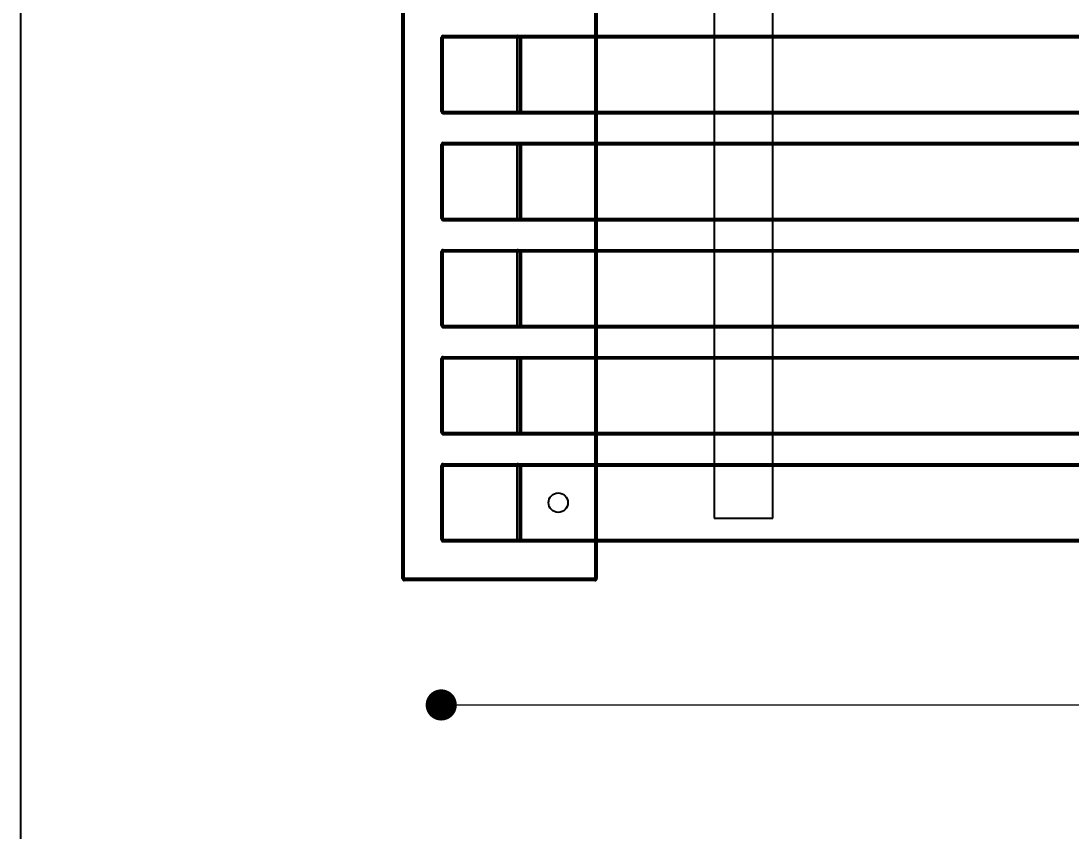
# Model space of a CAD drawing. Header units: millimetres. Extents: x 10366 to 13995, y 24552 to 29685.
# Drawn here: x 10366 to 10906, y 27147 to 27563 of the extents above; entities that cross this region are included whole.
import ezdxf

# ---------------------------------------------------------------- set-up
doc = ezdxf.new("R2010")
doc.units = ezdxf.units.MM
doc.header["$LTSCALE"] = 3
doc.layers.add('DomyÅ›lna', color=7, linetype='Continuous')
doc.layers.add('Hidden_lines', color=7, linetype='Continuous')
doc.styles.get("Standard").update_dxf_attribs({"font": 'arial.ttf'})
doc.dimstyles.new('MATEUSZ', dxfattribs={"dimtxt": 35, "dimasz": 16, "dimexe": 0.18, "dimexo": 0.0625, "dimgap": 0.09, "dimtad": 0, "dimdec": 0, "dimdsep": 46, "dimtxsty": 'Standard', "dimblk": 'DOT', "dimcen": 0.09, "dimse1": 1, "dimse2": 1, "dimadec": 0, "dimazin": 0, "dimtfac": 1, "dimtdec": 0, "dimtofl": 0, "dimtmove": 0, "dimatfit": 3, "dimfxl": 1, "dimtolj": 1, "dimtzin": 0, "dimlwd": 9, "dimlwe": 9, "dimarcsym": 0})

# ---------------------------------------------------------------- blocks, each defined once
blk = doc.blocks.new('_Dot')
at = {"color": 0, "linetype": 'ByBlock', "lineweight": -2}
blk.add_line((-0.5, 0), (-1, 0), dxfattribs=at)
at = {"color": 0, "linetype": 'ByBlock', "const_width": 0.5}
blk.add_lwpolyline([(-0.25, 0, 1), (0.25, 0, 1)], format="xyb", close=True, dxfattribs=at)
blk = doc.blocks.new('*D22')
at = {"color": 0, "lineweight": 9, "transparency": 16777216}
for p, q in [((10598.14, 27211.88), (11427.17, 27211.88)), ((12366.14, 27211.88), (11528.46, 27211.88))]:
    blk.add_line(p, q, dxfattribs=at)
at = {"layer": 'Defpoints', "color": 0, "transparency": 16777216}
for p in [(10582.14, 27296.83), (12382.14, 27296.83), (12382.14, 27211.88)]:
    blk.add_point(p, dxfattribs=at)
at = {"color": 0, "lineweight": 9, "transparency": 16777216, "xscale": 16, "yscale": 16, "zscale": 16, "rotation": 180}
blk.add_blockref('_Dot', (10582.14, 27211.88), dxfattribs=at)
at = {"color": 0, "lineweight": 9, "transparency": 16777216, "xscale": 16, "yscale": 16, "zscale": 16}
blk.add_blockref('_Dot', (12382.14, 27211.88), dxfattribs=at)
at = {"color": 0, "transparency": 16777216, "insert": (11477.81, 27211.88), "char_height": 35, "attachment_point": 5}
blk.add_mtext('\\A1;1800', dxfattribs=at)

msp = doc.modelspace()

# ---------------------------------------------------------------- linework, layer by layer
msp.add_lwpolyline([(10366.2, 24552.48), (10366.2, 29684.64), (13995, 29684.64), (13995, 24552.48)], close=True)
at = {"layer": 'DomyÅ›lna'}
for p, q in [((10562.14, 27276.83), (10562.14, 27794.83)), ((10563.14, 27276.83), (10563.14, 27794.83)), ((10661.14, 27571.83), (10661.14, 27554.83)), ((10662.14, 27571.83), (10662.14, 27554.83)), ((10722.45, 27571.83), (10722.45, 27554.83)), ((10752.45, 27554.83), (10752.45, 27571.83)), ((10582.14, 27516.83), (10582.14, 27554.83)), ((10582.14, 27516.83), (10582.14, 27554.83)), ((10582.14, 27516.83), (10582.14, 27554.83)), ((10583.14, 27555.83), (10621.14, 27555.83)), ((10583.14, 27555.83), (12381.14, 27555.83)), ((10583.14, 27555.83), (12381.14, 27555.83)), ((10583.14, 27555.83), (10621.14, 27555.83)), ((10583.14, 27555.83), (12381.14, 27555.83)), ((10583.14, 27555.83), (10621.14, 27555.83)), ((10583.14, 27516.83), (10583.14, 27554.83)), ((10583.14, 27554.83), (12381.14, 27554.83)), ((10583.14, 27554.83), (12381.14, 27554.83)), ((10583.14, 27516.83), (10583.14, 27554.83)), ((10583.14, 27516.83), (10583.14, 27554.83)), ((10583.14, 27554.83), (12381.14, 27554.83)), ((10583.14, 27516.83), (12381.14, 27516.83)), ((10583.14, 27516.83), (12381.14, 27516.83)), ((10583.14, 27516.83), (12381.14, 27516.83)), ((10661.14, 27516.83), (10661.14, 27499.83)), ((10662.14, 27516.83), (10662.14, 27499.83)), ((10722.45, 27516.83), (10722.45, 27499.83)), ((10752.45, 27499.83), (10752.45, 27516.83)), ((10583.14, 27515.83), (12381.14, 27515.83)), ((10621.14, 27515.83), (10583.14, 27515.83)), ((10583.14, 27515.83), (12381.14, 27515.83)), ((10621.14, 27515.83), (10583.14, 27515.83)), ((10621.14, 27515.83), (10583.14, 27515.83)), ((10583.14, 27515.83), (12381.14, 27515.83)), ((10583.14, 27500.83), (12381.14, 27500.83)), ((10583.14, 27500.83), (10621.14, 27500.83)), ((10583.14, 27500.83), (12381.14, 27500.83)), ((10583.14, 27500.83), (10621.14, 27500.83)), ((10583.14, 27500.83), (12381.14, 27500.83)), ((10583.14, 27500.83), (10621.14, 27500.83)), ((10582.14, 27461.83), (10582.14, 27499.83)), ((10582.14, 27461.83), (10582.14, 27499.83)), ((10582.14, 27461.83), (10582.14, 27499.83)), ((10583.14, 27461.83), (10583.14, 27499.83)), ((10583.14, 27499.83), (12381.14, 27499.83)), ((10583.14, 27461.83), (10583.14, 27499.83)), ((10583.14, 27499.83), (12381.14, 27499.83)), ((10583.14, 27499.83), (12381.14, 27499.83)), ((10583.14, 27461.83), (10583.14, 27499.83)), ((10583.14, 27461.83), (12381.14, 27461.83)), ((10583.14, 27461.83), (12381.14, 27461.83)), ((10583.14, 27461.83), (12381.14, 27461.83)), ((10583.14, 27460.83), (12381.14, 27460.83)), ((10621.14, 27460.83), (10583.14, 27460.83)), ((10583.14, 27460.83), (12381.14, 27460.83)), ((10621.14, 27460.83), (10583.14, 27460.83)), ((10583.14, 27460.83), (12381.14, 27460.83)), ((10621.14, 27460.83), (10583.14, 27460.83)), ((10661.14, 27461.83), (10661.14, 27444.83)), ((10662.14, 27461.83), (10662.14, 27444.83)), ((10722.45, 27461.83), (10722.45, 27444.83)), ((10752.45, 27444.83), (10752.45, 27461.83)), ((10582.14, 27406.83), (10582.14, 27444.83)), ((10582.14, 27406.83), (10582.14, 27444.83)), ((10582.14, 27406.83), (10582.14, 27444.83)), ((10583.14, 27445.83), (12381.14, 27445.83)), ((10583.14, 27445.83), (10621.14, 27445.83)), ((10583.14, 27445.83), (10621.14, 27445.83)), ((10583.14, 27445.83), (12381.14, 27445.83)), ((10583.14, 27445.83), (12381.14, 27445.83)), ((10583.14, 27445.83), (10621.14, 27445.83)), ((10583.14, 27406.83), (10583.14, 27444.83)), ((10583.14, 27444.83), (12381.14, 27444.83)), ((10583.14, 27406.83), (10583.14, 27444.83)), ((10583.14, 27444.83), (12381.14, 27444.83)), ((10583.14, 27406.83), (10583.14, 27444.83)), ((10583.14, 27444.83), (12381.14, 27444.83)), ((10583.14, 27406.83), (12381.14, 27406.83)), ((10583.14, 27406.83), (12381.14, 27406.83)), ((10583.14, 27406.83), (12381.14, 27406.83)), ((10583.14, 27405.83), (12381.14, 27405.83)), ((10621.14, 27405.83), (10583.14, 27405.83)), ((10621.14, 27405.83), (10583.14, 27405.83)), ((10583.14, 27405.83), (12381.14, 27405.83)), ((10621.14, 27405.83), (10583.14, 27405.83)), ((10583.14, 27405.83), (12381.14, 27405.83)), ((10661.14, 27406.83), (10661.14, 27389.83)), ((10662.14, 27406.83), (10662.14, 27389.83)), ((10722.45, 27406.83), (10722.45, 27389.83)), ((10752.45, 27389.83), (10752.45, 27406.83)), ((10582.14, 27351.83), (10582.14, 27389.83)), ((10582.14, 27351.83), (10582.14, 27389.83)), ((10582.14, 27351.83), (10582.14, 27389.83)), ((10583.14, 27390.83), (12381.14, 27390.83)), ((10583.14, 27390.83), (10621.14, 27390.83)), ((10583.14, 27390.83), (12381.14, 27390.83)), ((10583.14, 27390.83), (10621.14, 27390.83)), ((10583.14, 27390.83), (12381.14, 27390.83)), ((10583.14, 27390.83), (10621.14, 27390.83)), ((10583.14, 27389.83), (12381.14, 27389.83)), ((10583.14, 27351.83), (10583.14, 27389.83)), ((10583.14, 27351.83), (10583.14, 27389.83)), ((10583.14, 27389.83), (12381.14, 27389.83)), ((10583.14, 27389.83), (12381.14, 27389.83)), ((10583.14, 27351.83), (10583.14, 27389.83)), ((10583.14, 27351.83), (12381.14, 27351.83)), ((10583.14, 27351.83), (12381.14, 27351.83)), ((10583.14, 27351.83), (12381.14, 27351.83)), ((10583.14, 27350.83), (12381.14, 27350.83)), ((10621.14, 27350.83), (10583.14, 27350.83)), ((10583.14, 27350.83), (12381.14, 27350.83)), ((10621.14, 27350.83), (10583.14, 27350.83)), ((10621.14, 27350.83), (10583.14, 27350.83)), ((10583.14, 27350.83), (12381.14, 27350.83)), ((10661.14, 27351.83), (10661.14, 27334.83)), ((10662.14, 27351.83), (10662.14, 27334.83)), ((10722.45, 27351.83), (10722.45, 27334.83)), ((10752.45, 27334.83), (10752.45, 27351.83)), ((10582.14, 27296.83), (10582.14, 27334.83)), ((10582.14, 27296.83), (10582.14, 27334.83)), ((10582.14, 27296.83), (10582.14, 27334.83)), ((10583.14, 27335.83), (10621.14, 27335.83)), ((10583.14, 27335.83), (12381.14, 27335.83)), ((10583.14, 27335.83), (12381.14, 27335.83)), ((10583.14, 27335.83), (10621.14, 27335.83)), ((10583.14, 27335.83), (12381.14, 27335.83)), ((10583.14, 27335.83), (10621.14, 27335.83)), ((10583.14, 27334.83), (12381.14, 27334.83)), ((10583.14, 27296.83), (10583.14, 27334.83)), ((10583.14, 27334.83), (12381.14, 27334.83)), ((10583.14, 27296.83), (10583.14, 27334.83)), ((10583.14, 27334.83), (12381.14, 27334.83)), ((10583.14, 27296.83), (10583.14, 27334.83)), ((10583.14, 27296.83), (12381.14, 27296.83)), ((10583.14, 27296.83), (12381.14, 27296.83)), ((10583.14, 27296.83), (12381.14, 27296.83)), ((10583.14, 27295.83), (12381.14, 27295.83)), ((10621.14, 27295.83), (10583.14, 27295.83)), ((10583.14, 27295.83), (12381.14, 27295.83)), ((10621.14, 27295.83), (10583.14, 27295.83)), ((10583.14, 27295.83), (12381.14, 27295.83)), ((10621.14, 27295.83), (10583.14, 27295.83)), ((10661.14, 27296.83), (10661.14, 27276.83)), ((10662.14, 27296.83), (10662.14, 27276.83)), ((10661.14, 27276.83), (10563.14, 27276.83)), ((10661.14, 27275.83), (10563.14, 27275.83))]:
    msp.add_line(p, q, dxfattribs=at)
for points in [[(10582.14, 27554.83, 0), (10582.14, 27554.83, 0), (10582.14, 27554.83, 0), (10582.14, 27554.83, 0), (10582.14, 27554.83, 0), (10582.14, 27554.83, 0), (10582.14, 27554.83, 0), (10582.14, 27554.83, 0), (10582.14, 27554.83, 0), (10582.14, 27554.83, 0), (10582.14, 27554.83, 0), (10582.14, 27554.83, 0), (10582.14, 27554.83, 0), (10582.14, 27554.83, 0), (10582.15, 27554.83, 0), (10582.17, 27554.83, 0), (10582.27, 27554.83, 0), (10583.14, 27554.83, 0)], [(10582.14, 27554.83, 0), (10582.14, 27554.83, 0), (10582.14, 27554.83, 0), (10582.14, 27554.83, 0), (10582.14, 27554.83, 0), (10582.14, 27554.83, 0), (10582.14, 27554.83, 0), (10582.14, 27554.83, 0), (10582.14, 27554.83, 0), (10582.14, 27554.83, 0), (10582.14, 27554.83, 0), (10582.14, 27554.83, 0), (10582.14, 27554.83, 0), (10582.14, 27554.83, 0), (10582.15, 27554.83, 0), (10582.17, 27554.83, 0), (10582.27, 27554.83, 0), (10583.14, 27554.83, 0)], [(10582.14, 27554.83, 0), (10582.14, 27554.83, 0), (10582.14, 27554.83, 0), (10582.14, 27554.83, 0), (10582.14, 27554.83, 0), (10582.14, 27554.83, 0), (10582.14, 27554.83, 0), (10582.14, 27554.83, 0), (10582.14, 27554.83, 0), (10582.14, 27554.83, 0), (10582.14, 27554.83, 0), (10582.14, 27554.83, 0), (10582.14, 27554.83, 0), (10582.14, 27554.83, 0), (10582.15, 27554.83, 0), (10582.17, 27554.83, 0), (10582.27, 27554.83, 0), (10583.14, 27554.83, 0)], [(10583.14, 27554.83, 0), (10583.14, 27555.83, 0)], [(10583.14, 27554.83, 0), (10583.14, 27555.83, 0)], [(10583.14, 27554.83, 0), (10583.14, 27555.83, 0)], [(10622.14, 27554.83, 0), (10622.14, 27554.94, 0), (10622.12, 27555.04, 0), (10622.1, 27555.13, 0), (10622.07, 27555.21, 0), (10622, 27555.35, 0), (10621.93, 27555.45, 0), (10621.86, 27555.53, 0), (10621.74, 27555.64, 0), (10621.64, 27555.7, 0), (10621.55, 27555.75, 0), (10621.43, 27555.79, 0), (10621.31, 27555.82, 0), (10621.14, 27555.83, 0)], [(10622.14, 27554.83, 0), (10622.14, 27554.94, 0), (10622.12, 27555.04, 0), (10622.1, 27555.13, 0), (10622.07, 27555.21, 0), (10622, 27555.35, 0), (10621.93, 27555.45, 0), (10621.86, 27555.53, 0), (10621.74, 27555.64, 0), (10621.64, 27555.7, 0), (10621.55, 27555.75, 0), (10621.43, 27555.79, 0), (10621.31, 27555.82, 0), (10621.14, 27555.83, 0)], [(10622.14, 27554.83, 0), (10622.14, 27554.94, 0), (10622.12, 27555.04, 0), (10622.1, 27555.13, 0), (10622.07, 27555.21, 0), (10622, 27555.35, 0), (10621.93, 27555.45, 0), (10621.86, 27555.53, 0), (10621.74, 27555.64, 0), (10621.64, 27555.7, 0), (10621.55, 27555.75, 0), (10621.43, 27555.79, 0), (10621.31, 27555.82, 0), (10621.14, 27555.83, 0)], [(10583.14, 27516.83, 0), (10582.14, 27516.83, 0)], [(10583.14, 27516.83, 0), (10582.14, 27516.83, 0)], [(10583.14, 27516.83, 0), (10582.14, 27516.83, 0)], [(10583.14, 27515.83, 0), (10583.14, 27515.83, 0), (10583.14, 27515.83, 0), (10583.14, 27515.83, 0), (10583.14, 27515.83, 0), (10583.14, 27515.83, 0), (10583.14, 27515.83, 0), (10583.14, 27515.83, 0), (10583.14, 27515.83, 0), (10583.14, 27515.83, 0), (10583.14, 27515.83, 0), (10583.14, 27515.83, 0), (10583.14, 27515.83, 0), (10583.14, 27515.84, 0), (10583.14, 27515.84, 0), (10583.14, 27515.86, 0), (10583.14, 27515.96, 0), (10583.14, 27516.83, 0)], [(10583.14, 27515.83, 0), (10583.14, 27515.83, 0), (10583.14, 27515.83, 0), (10583.14, 27515.83, 0), (10583.14, 27515.83, 0), (10583.14, 27515.83, 0), (10583.14, 27515.83, 0), (10583.14, 27515.83, 0), (10583.14, 27515.83, 0), (10583.14, 27515.83, 0), (10583.14, 27515.83, 0), (10583.14, 27515.83, 0), (10583.14, 27515.83, 0), (10583.14, 27515.84, 0), (10583.14, 27515.84, 0), (10583.14, 27515.86, 0), (10583.14, 27515.96, 0), (10583.14, 27516.83, 0)], [(10583.14, 27515.83, 0), (10583.14, 27515.83, 0), (10583.14, 27515.83, 0), (10583.14, 27515.83, 0), (10583.14, 27515.83, 0), (10583.14, 27515.83, 0), (10583.14, 27515.83, 0), (10583.14, 27515.83, 0), (10583.14, 27515.83, 0), (10583.14, 27515.83, 0), (10583.14, 27515.83, 0), (10583.14, 27515.83, 0), (10583.14, 27515.83, 0), (10583.14, 27515.84, 0), (10583.14, 27515.84, 0), (10583.14, 27515.86, 0), (10583.14, 27515.96, 0), (10583.14, 27516.83, 0)], [(10621.14, 27515.83, 0), (10621.26, 27515.84, 0), (10621.35, 27515.86, 0), (10621.49, 27515.9, 0), (10621.6, 27515.94, 0), (10621.69, 27516, 0), (10621.79, 27516.07, 0), (10621.86, 27516.13, 0), (10621.93, 27516.21, 0), (10622, 27516.32, 0), (10622.07, 27516.46, 0), (10622.1, 27516.54, 0), (10622.12, 27516.63, 0), (10622.14, 27516.73, 0), (10622.14, 27516.83, 0)], [(10623.14, 27516.83, 0), (10623.13, 27516.63, 0), (10623.1, 27516.46, 0), (10623.07, 27516.39, 0), (10623.04, 27516.32, 0), (10623, 27516.26, 0), (10622.96, 27516.21, 0), (10622.92, 27516.17, 0), (10622.87, 27516.13, 0), (10622.81, 27516.1, 0), (10622.69, 27516.05, 0), (10622.56, 27516.01, 0), (10622.26, 27515.95, 0), (10621.14, 27515.83, 0)], [(10621.14, 27515.83, 0), (10621.26, 27515.84, 0), (10621.35, 27515.86, 0), (10621.49, 27515.9, 0), (10621.6, 27515.94, 0), (10621.69, 27516, 0), (10621.79, 27516.07, 0), (10621.86, 27516.13, 0), (10621.93, 27516.21, 0), (10622, 27516.32, 0), (10622.07, 27516.46, 0), (10622.1, 27516.54, 0), (10622.12, 27516.63, 0), (10622.14, 27516.73, 0), (10622.14, 27516.83, 0)], [(10623.14, 27516.83, 0), (10623.13, 27516.63, 0), (10623.1, 27516.46, 0), (10623.07, 27516.39, 0), (10623.04, 27516.32, 0), (10623, 27516.26, 0), (10622.96, 27516.21, 0), (10622.92, 27516.17, 0), (10622.87, 27516.13, 0), (10622.81, 27516.1, 0), (10622.69, 27516.05, 0), (10622.56, 27516.01, 0), (10622.26, 27515.95, 0), (10621.14, 27515.83, 0)], [(10621.14, 27515.83, 0), (10621.26, 27515.84, 0), (10621.35, 27515.86, 0), (10621.49, 27515.9, 0), (10621.6, 27515.94, 0), (10621.69, 27516, 0), (10621.79, 27516.07, 0), (10621.86, 27516.13, 0), (10621.93, 27516.21, 0), (10622, 27516.32, 0), (10622.07, 27516.46, 0), (10622.1, 27516.54, 0), (10622.12, 27516.63, 0), (10622.14, 27516.73, 0), (10622.14, 27516.83, 0)], [(10623.14, 27516.83, 0), (10623.13, 27516.63, 0), (10623.1, 27516.46, 0), (10623.07, 27516.39, 0), (10623.04, 27516.32, 0), (10623, 27516.26, 0), (10622.96, 27516.21, 0), (10622.92, 27516.17, 0), (10622.87, 27516.13, 0), (10622.81, 27516.1, 0), (10622.69, 27516.05, 0), (10622.56, 27516.01, 0), (10622.26, 27515.95, 0), (10621.14, 27515.83, 0)], [(10583.14, 27499.83, 0), (10583.14, 27500.83, 0)], [(10583.14, 27499.83, 0), (10583.14, 27500.83, 0)], [(10583.14, 27499.83, 0), (10583.14, 27500.83, 0)], [(10582.14, 27499.83, 0), (10582.14, 27499.83, 0), (10582.14, 27499.83, 0), (10582.14, 27499.83, 0), (10582.14, 27499.83, 0), (10582.14, 27499.83, 0), (10582.14, 27499.83, 0), (10582.14, 27499.83, 0), (10582.14, 27499.83, 0), (10582.14, 27499.83, 0), (10582.14, 27499.83, 0), (10582.14, 27499.83, 0), (10582.14, 27499.83, 0), (10582.14, 27499.83, 0), (10582.15, 27499.83, 0), (10582.17, 27499.83, 0), (10582.27, 27499.83, 0), (10583.14, 27499.83, 0)], [(10582.14, 27499.83, 0), (10582.14, 27499.83, 0), (10582.14, 27499.83, 0), (10582.14, 27499.83, 0), (10582.14, 27499.83, 0), (10582.14, 27499.83, 0), (10582.14, 27499.83, 0), (10582.14, 27499.83, 0), (10582.14, 27499.83, 0), (10582.14, 27499.83, 0), (10582.14, 27499.83, 0), (10582.14, 27499.83, 0), (10582.14, 27499.83, 0), (10582.14, 27499.83, 0), (10582.15, 27499.83, 0), (10582.17, 27499.83, 0), (10582.27, 27499.83, 0), (10583.14, 27499.83, 0)], [(10582.14, 27499.83, 0), (10582.14, 27499.83, 0), (10582.14, 27499.83, 0), (10582.14, 27499.83, 0), (10582.14, 27499.83, 0), (10582.14, 27499.83, 0), (10582.14, 27499.83, 0), (10582.14, 27499.83, 0), (10582.14, 27499.83, 0), (10582.14, 27499.83, 0), (10582.14, 27499.83, 0), (10582.14, 27499.83, 0), (10582.14, 27499.83, 0), (10582.14, 27499.83, 0), (10582.15, 27499.83, 0), (10582.17, 27499.83, 0), (10582.27, 27499.83, 0), (10583.14, 27499.83, 0)], [(10583.14, 27461.83, 0), (10582.14, 27461.83, 0)], [(10583.14, 27461.83, 0), (10582.14, 27461.83, 0)], [(10583.14, 27461.83, 0), (10582.14, 27461.83, 0)], [(10583.14, 27460.83, 0), (10583.14, 27460.83, 0), (10583.14, 27460.83, 0), (10583.14, 27460.83, 0), (10583.14, 27460.83, 0), (10583.14, 27460.83, 0), (10583.14, 27460.83, 0), (10583.14, 27460.83, 0), (10583.14, 27460.83, 0), (10583.14, 27460.83, 0), (10583.14, 27460.83, 0), (10583.14, 27460.83, 0), (10583.14, 27460.83, 0), (10583.14, 27460.84, 0), (10583.14, 27460.84, 0), (10583.14, 27460.86, 0), (10583.14, 27460.96, 0), (10583.14, 27461.83, 0)], [(10583.14, 27460.83, 0), (10583.14, 27460.83, 0), (10583.14, 27460.83, 0), (10583.14, 27460.83, 0), (10583.14, 27460.83, 0), (10583.14, 27460.83, 0), (10583.14, 27460.83, 0), (10583.14, 27460.83, 0), (10583.14, 27460.83, 0), (10583.14, 27460.83, 0), (10583.14, 27460.83, 0), (10583.14, 27460.83, 0), (10583.14, 27460.83, 0), (10583.14, 27460.84, 0), (10583.14, 27460.84, 0), (10583.14, 27460.86, 0), (10583.14, 27460.96, 0), (10583.14, 27461.83, 0)], [(10583.14, 27460.83, 0), (10583.14, 27460.83, 0), (10583.14, 27460.83, 0), (10583.14, 27460.83, 0), (10583.14, 27460.83, 0), (10583.14, 27460.83, 0), (10583.14, 27460.83, 0), (10583.14, 27460.83, 0), (10583.14, 27460.83, 0), (10583.14, 27460.83, 0), (10583.14, 27460.83, 0), (10583.14, 27460.83, 0), (10583.14, 27460.83, 0), (10583.14, 27460.84, 0), (10583.14, 27460.84, 0), (10583.14, 27460.86, 0), (10583.14, 27460.96, 0), (10583.14, 27461.83, 0)], [(10582.14, 27444.83, 0), (10582.14, 27444.83, 0), (10582.14, 27444.83, 0), (10582.14, 27444.83, 0), (10582.14, 27444.83, 0), (10582.14, 27444.83, 0), (10582.14, 27444.83, 0), (10582.14, 27444.83, 0), (10582.14, 27444.83, 0), (10582.14, 27444.83, 0), (10582.14, 27444.83, 0), (10582.14, 27444.83, 0), (10582.14, 27444.83, 0), (10582.14, 27444.83, 0), (10582.15, 27444.83, 0), (10582.17, 27444.83, 0), (10582.27, 27444.83, 0), (10583.14, 27444.83, 0)], [(10582.14, 27444.83, 0), (10582.14, 27444.83, 0), (10582.14, 27444.83, 0), (10582.14, 27444.83, 0), (10582.14, 27444.83, 0), (10582.14, 27444.83, 0), (10582.14, 27444.83, 0), (10582.14, 27444.83, 0), (10582.14, 27444.83, 0), (10582.14, 27444.83, 0), (10582.14, 27444.83, 0), (10582.14, 27444.83, 0), (10582.14, 27444.83, 0), (10582.14, 27444.83, 0), (10582.15, 27444.83, 0), (10582.17, 27444.83, 0), (10582.27, 27444.83, 0), (10583.14, 27444.83, 0)], [(10582.14, 27444.83, 0), (10582.14, 27444.83, 0), (10582.14, 27444.83, 0), (10582.14, 27444.83, 0), (10582.14, 27444.83, 0), (10582.14, 27444.83, 0), (10582.14, 27444.83, 0), (10582.14, 27444.83, 0), (10582.14, 27444.83, 0), (10582.14, 27444.83, 0), (10582.14, 27444.83, 0), (10582.14, 27444.83, 0), (10582.14, 27444.83, 0), (10582.14, 27444.83, 0), (10582.15, 27444.83, 0), (10582.17, 27444.83, 0), (10582.27, 27444.83, 0), (10583.14, 27444.83, 0)], [(10583.14, 27444.83, 0), (10583.14, 27445.83, 0)], [(10583.14, 27444.83, 0), (10583.14, 27445.83, 0)], [(10583.14, 27444.83, 0), (10583.14, 27445.83, 0)], [(10622.14, 27444.83, 0), (10622.14, 27444.94, 0), (10622.12, 27445.04, 0), (10622.1, 27445.13, 0), (10622.07, 27445.21, 0), (10622, 27445.35, 0), (10621.93, 27445.45, 0), (10621.86, 27445.53, 0), (10621.74, 27445.64, 0), (10621.64, 27445.7, 0), (10621.55, 27445.75, 0), (10621.43, 27445.79, 0), (10621.31, 27445.82, 0), (10621.14, 27445.83, 0)], [(10621.14, 27445.83, 0), (10621.85, 27445.77, 0), (10622.49, 27445.67, 0), (10622.63, 27445.64, 0), (10622.75, 27445.59, 0), (10622.81, 27445.57, 0), (10622.87, 27445.53, 0), (10622.92, 27445.5, 0), (10622.96, 27445.45, 0), (10623, 27445.4, 0), (10623.04, 27445.35, 0), (10623.07, 27445.28, 0), (10623.1, 27445.21, 0), (10623.12, 27445.13, 0), (10623.13, 27445.04, 0), (10623.14, 27444.83, 0)], [(10622.14, 27444.83, 0), (10622.14, 27444.94, 0), (10622.12, 27445.04, 0), (10622.1, 27445.13, 0), (10622.07, 27445.21, 0), (10622, 27445.35, 0), (10621.93, 27445.45, 0), (10621.86, 27445.53, 0), (10621.74, 27445.64, 0), (10621.64, 27445.7, 0), (10621.55, 27445.75, 0), (10621.43, 27445.79, 0), (10621.31, 27445.82, 0), (10621.14, 27445.83, 0)], [(10621.14, 27445.83, 0), (10621.85, 27445.77, 0), (10622.49, 27445.67, 0), (10622.63, 27445.64, 0), (10622.75, 27445.59, 0), (10622.81, 27445.57, 0), (10622.87, 27445.53, 0), (10622.92, 27445.5, 0), (10622.96, 27445.45, 0), (10623, 27445.4, 0), (10623.04, 27445.35, 0), (10623.07, 27445.28, 0), (10623.1, 27445.21, 0), (10623.12, 27445.13, 0), (10623.13, 27445.04, 0), (10623.14, 27444.83, 0)], [(10622.14, 27444.83, 0), (10622.14, 27444.94, 0), (10622.12, 27445.04, 0), (10622.1, 27445.13, 0), (10622.07, 27445.21, 0), (10622, 27445.35, 0), (10621.93, 27445.45, 0), (10621.86, 27445.53, 0), (10621.74, 27445.64, 0), (10621.64, 27445.7, 0), (10621.55, 27445.75, 0), (10621.43, 27445.79, 0), (10621.31, 27445.82, 0), (10621.14, 27445.83, 0)], [(10621.14, 27445.83, 0), (10621.85, 27445.77, 0), (10622.49, 27445.67, 0), (10622.63, 27445.64, 0), (10622.75, 27445.59, 0), (10622.81, 27445.57, 0), (10622.87, 27445.53, 0), (10622.92, 27445.5, 0), (10622.96, 27445.45, 0), (10623, 27445.4, 0), (10623.04, 27445.35, 0), (10623.07, 27445.28, 0), (10623.1, 27445.21, 0), (10623.12, 27445.13, 0), (10623.13, 27445.04, 0), (10623.14, 27444.83, 0)], [(10583.14, 27406.83, 0), (10582.14, 27406.83, 0)], [(10583.14, 27406.83, 0), (10582.14, 27406.83, 0)], [(10583.14, 27406.83, 0), (10582.14, 27406.83, 0)], [(10583.14, 27405.83, 0), (10583.14, 27405.83, 0), (10583.14, 27405.83, 0), (10583.14, 27405.83, 0), (10583.14, 27405.83, 0), (10583.14, 27405.83, 0), (10583.14, 27405.83, 0), (10583.14, 27405.83, 0), (10583.14, 27405.83, 0), (10583.14, 27405.83, 0), (10583.14, 27405.83, 0), (10583.14, 27405.83, 0), (10583.14, 27405.83, 0), (10583.14, 27405.84, 0), (10583.14, 27405.84, 0), (10583.14, 27405.86, 0), (10583.14, 27405.96, 0), (10583.14, 27406.83, 0)], [(10583.14, 27405.83, 0), (10583.14, 27405.83, 0), (10583.14, 27405.83, 0), (10583.14, 27405.83, 0), (10583.14, 27405.83, 0), (10583.14, 27405.83, 0), (10583.14, 27405.83, 0), (10583.14, 27405.83, 0), (10583.14, 27405.83, 0), (10583.14, 27405.83, 0), (10583.14, 27405.83, 0), (10583.14, 27405.83, 0), (10583.14, 27405.83, 0), (10583.14, 27405.84, 0), (10583.14, 27405.84, 0), (10583.14, 27405.86, 0), (10583.14, 27405.96, 0), (10583.14, 27406.83, 0)], [(10583.14, 27405.83, 0), (10583.14, 27405.83, 0), (10583.14, 27405.83, 0), (10583.14, 27405.83, 0), (10583.14, 27405.83, 0), (10583.14, 27405.83, 0), (10583.14, 27405.83, 0), (10583.14, 27405.83, 0), (10583.14, 27405.83, 0), (10583.14, 27405.83, 0), (10583.14, 27405.83, 0), (10583.14, 27405.83, 0), (10583.14, 27405.83, 0), (10583.14, 27405.84, 0), (10583.14, 27405.84, 0), (10583.14, 27405.86, 0), (10583.14, 27405.96, 0), (10583.14, 27406.83, 0)], [(10621.14, 27405.83, 0), (10621.26, 27405.84, 0), (10621.35, 27405.86, 0), (10621.49, 27405.9, 0), (10621.6, 27405.94, 0), (10621.69, 27406, 0), (10621.79, 27406.07, 0), (10621.86, 27406.13, 0), (10621.93, 27406.21, 0), (10622, 27406.32, 0), (10622.07, 27406.46, 0), (10622.1, 27406.54, 0), (10622.12, 27406.63, 0), (10622.14, 27406.73, 0), (10622.14, 27406.83, 0)], [(10621.14, 27405.83, 0), (10621.26, 27405.84, 0), (10621.35, 27405.86, 0), (10621.49, 27405.9, 0), (10621.6, 27405.94, 0), (10621.69, 27406, 0), (10621.79, 27406.07, 0), (10621.86, 27406.13, 0), (10621.93, 27406.21, 0), (10622, 27406.32, 0), (10622.07, 27406.46, 0), (10622.1, 27406.54, 0), (10622.12, 27406.63, 0), (10622.14, 27406.73, 0), (10622.14, 27406.83, 0)], [(10621.14, 27405.83, 0), (10621.26, 27405.84, 0), (10621.35, 27405.86, 0), (10621.49, 27405.9, 0), (10621.6, 27405.94, 0), (10621.69, 27406, 0), (10621.79, 27406.07, 0), (10621.86, 27406.13, 0), (10621.93, 27406.21, 0), (10622, 27406.32, 0), (10622.07, 27406.46, 0), (10622.1, 27406.54, 0), (10622.12, 27406.63, 0), (10622.14, 27406.73, 0), (10622.14, 27406.83, 0)], [(10582.14, 27389.83, 0), (10582.14, 27389.83, 0), (10582.14, 27389.83, 0), (10582.14, 27389.83, 0), (10582.14, 27389.83, 0), (10582.14, 27389.83, 0), (10582.14, 27389.83, 0), (10582.14, 27389.83, 0), (10582.14, 27389.83, 0), (10582.14, 27389.83, 0), (10582.14, 27389.83, 0), (10582.14, 27389.83, 0), (10582.14, 27389.83, 0), (10582.14, 27389.83, 0), (10582.15, 27389.83, 0), (10582.17, 27389.83, 0), (10582.27, 27389.83, 0), (10583.14, 27389.83, 0)], [(10582.14, 27389.83, 0), (10582.14, 27389.83, 0), (10582.14, 27389.83, 0), (10582.14, 27389.83, 0), (10582.14, 27389.83, 0), (10582.14, 27389.83, 0), (10582.14, 27389.83, 0), (10582.14, 27389.83, 0), (10582.14, 27389.83, 0), (10582.14, 27389.83, 0), (10582.14, 27389.83, 0), (10582.14, 27389.83, 0), (10582.14, 27389.83, 0), (10582.14, 27389.83, 0), (10582.15, 27389.83, 0), (10582.17, 27389.83, 0), (10582.27, 27389.83, 0), (10583.14, 27389.83, 0)], [(10582.14, 27389.83, 0), (10582.14, 27389.83, 0), (10582.14, 27389.83, 0), (10582.14, 27389.83, 0), (10582.14, 27389.83, 0), (10582.14, 27389.83, 0), (10582.14, 27389.83, 0), (10582.14, 27389.83, 0), (10582.14, 27389.83, 0), (10582.14, 27389.83, 0), (10582.14, 27389.83, 0), (10582.14, 27389.83, 0), (10582.14, 27389.83, 0), (10582.14, 27389.83, 0), (10582.15, 27389.83, 0), (10582.17, 27389.83, 0), (10582.27, 27389.83, 0), (10583.14, 27389.83, 0)], [(10583.14, 27389.83, 0), (10583.14, 27390.83, 0)], [(10583.14, 27389.83, 0), (10583.14, 27390.83, 0)], [(10583.14, 27389.83, 0), (10583.14, 27390.83, 0)], [(10583.14, 27351.83, 0), (10582.14, 27351.83, 0)], [(10583.14, 27351.83, 0), (10582.14, 27351.83, 0)], [(10583.14, 27351.83, 0), (10582.14, 27351.83, 0)], [(10583.14, 27350.83, 0), (10583.14, 27350.83, 0), (10583.14, 27350.83, 0), (10583.14, 27350.83, 0), (10583.14, 27350.83, 0), (10583.14, 27350.83, 0), (10583.14, 27350.83, 0), (10583.14, 27350.83, 0), (10583.14, 27350.83, 0), (10583.14, 27350.83, 0), (10583.14, 27350.83, 0), (10583.14, 27350.83, 0), (10583.14, 27350.84, 0), (10583.14, 27350.84, 0), (10583.14, 27350.86, 0), (10583.14, 27350.96, 0), (10583.14, 27351.83, 0)], [(10583.14, 27350.83, 0), (10583.14, 27350.83, 0), (10583.14, 27350.83, 0), (10583.14, 27350.83, 0), (10583.14, 27350.83, 0), (10583.14, 27350.83, 0), (10583.14, 27350.83, 0), (10583.14, 27350.83, 0), (10583.14, 27350.83, 0), (10583.14, 27350.83, 0), (10583.14, 27350.83, 0), (10583.14, 27350.83, 0), (10583.14, 27350.84, 0), (10583.14, 27350.84, 0), (10583.14, 27350.86, 0), (10583.14, 27350.96, 0), (10583.14, 27351.83, 0)], [(10583.14, 27350.83, 0), (10583.14, 27350.83, 0), (10583.14, 27350.83, 0), (10583.14, 27350.83, 0), (10583.14, 27350.83, 0), (10583.14, 27350.83, 0), (10583.14, 27350.83, 0), (10583.14, 27350.83, 0), (10583.14, 27350.83, 0), (10583.14, 27350.83, 0), (10583.14, 27350.83, 0), (10583.14, 27350.83, 0), (10583.14, 27350.84, 0), (10583.14, 27350.84, 0), (10583.14, 27350.86, 0), (10583.14, 27350.96, 0), (10583.14, 27351.83, 0)], [(10582.14, 27334.83, 0), (10582.14, 27334.83, 0), (10582.14, 27334.83, 0), (10582.14, 27334.83, 0), (10582.14, 27334.83, 0), (10582.14, 27334.83, 0), (10582.14, 27334.83, 0), (10582.14, 27334.83, 0), (10582.14, 27334.83, 0), (10582.14, 27334.83, 0), (10582.14, 27334.83, 0), (10582.14, 27334.83, 0), (10582.14, 27334.83, 0), (10582.14, 27334.83, 0), (10582.15, 27334.83, 0), (10582.17, 27334.83, 0), (10582.27, 27334.83, 0), (10583.14, 27334.83, 0)], [(10582.14, 27334.83, 0), (10582.14, 27334.83, 0), (10582.14, 27334.83, 0), (10582.14, 27334.83, 0), (10582.14, 27334.83, 0), (10582.14, 27334.83, 0), (10582.14, 27334.83, 0), (10582.14, 27334.83, 0), (10582.14, 27334.83, 0), (10582.14, 27334.83, 0), (10582.14, 27334.83, 0), (10582.14, 27334.83, 0), (10582.14, 27334.83, 0), (10582.14, 27334.83, 0), (10582.15, 27334.83, 0), (10582.17, 27334.83, 0), (10582.27, 27334.83, 0), (10583.14, 27334.83, 0)], [(10582.14, 27334.83, 0), (10582.14, 27334.83, 0), (10582.14, 27334.83, 0), (10582.14, 27334.83, 0), (10582.14, 27334.83, 0), (10582.14, 27334.83, 0), (10582.14, 27334.83, 0), (10582.14, 27334.83, 0), (10582.14, 27334.83, 0), (10582.14, 27334.83, 0), (10582.14, 27334.83, 0), (10582.14, 27334.83, 0), (10582.14, 27334.83, 0), (10582.14, 27334.83, 0), (10582.15, 27334.83, 0), (10582.17, 27334.83, 0), (10582.27, 27334.83, 0), (10583.14, 27334.83, 0)], [(10583.14, 27334.83, 0), (10583.14, 27335.83, 0)], [(10583.14, 27334.83, 0), (10583.14, 27335.83, 0)], [(10583.14, 27334.83, 0), (10583.14, 27335.83, 0)], [(10621.14, 27335.83, 0), (10621.85, 27335.77, 0), (10622.49, 27335.67, 0), (10622.63, 27335.64, 0), (10622.75, 27335.59, 0), (10622.81, 27335.57, 0), (10622.87, 27335.53, 0), (10622.92, 27335.5, 0), (10622.96, 27335.45, 0), (10623, 27335.4, 0), (10623.04, 27335.35, 0), (10623.07, 27335.28, 0), (10623.1, 27335.21, 0), (10623.12, 27335.13, 0), (10623.13, 27335.04, 0), (10623.14, 27334.83, 0)], [(10622.14, 27334.83, 0), (10622.14, 27334.94, 0), (10622.12, 27335.04, 0), (10622.1, 27335.13, 0), (10622.07, 27335.21, 0), (10622, 27335.35, 0), (10621.93, 27335.45, 0), (10621.86, 27335.53, 0), (10621.74, 27335.64, 0), (10621.64, 27335.7, 0), (10621.55, 27335.75, 0), (10621.43, 27335.79, 0), (10621.31, 27335.82, 0), (10621.14, 27335.83, 0)], [(10621.14, 27335.83, 0), (10621.85, 27335.77, 0), (10622.49, 27335.67, 0), (10622.63, 27335.64, 0), (10622.75, 27335.59, 0), (10622.81, 27335.57, 0), (10622.87, 27335.53, 0), (10622.92, 27335.5, 0), (10622.96, 27335.45, 0), (10623, 27335.4, 0), (10623.04, 27335.35, 0), (10623.07, 27335.28, 0), (10623.1, 27335.21, 0), (10623.12, 27335.13, 0), (10623.13, 27335.04, 0), (10623.14, 27334.83, 0)], [(10622.14, 27334.83, 0), (10622.14, 27334.94, 0), (10622.12, 27335.04, 0), (10622.1, 27335.13, 0), (10622.07, 27335.21, 0), (10622, 27335.35, 0), (10621.93, 27335.45, 0), (10621.86, 27335.53, 0), (10621.74, 27335.64, 0), (10621.64, 27335.7, 0), (10621.55, 27335.75, 0), (10621.43, 27335.79, 0), (10621.31, 27335.82, 0), (10621.14, 27335.83, 0)], [(10621.14, 27335.83, 0), (10621.85, 27335.77, 0), (10622.49, 27335.67, 0), (10622.63, 27335.64, 0), (10622.75, 27335.59, 0), (10622.81, 27335.57, 0), (10622.87, 27335.53, 0), (10622.92, 27335.5, 0), (10622.96, 27335.45, 0), (10623, 27335.4, 0), (10623.04, 27335.35, 0), (10623.07, 27335.28, 0), (10623.1, 27335.21, 0), (10623.12, 27335.13, 0), (10623.13, 27335.04, 0), (10623.14, 27334.83, 0)], [(10622.14, 27334.83, 0), (10622.14, 27334.94, 0), (10622.12, 27335.04, 0), (10622.1, 27335.13, 0), (10622.07, 27335.21, 0), (10622, 27335.35, 0), (10621.93, 27335.45, 0), (10621.86, 27335.53, 0), (10621.74, 27335.64, 0), (10621.64, 27335.7, 0), (10621.55, 27335.75, 0), (10621.43, 27335.79, 0), (10621.31, 27335.82, 0), (10621.14, 27335.83, 0)], [(10583.14, 27296.83, 0), (10582.44, 27296.83, 0), (10582.21, 27296.83, 0), (10582.16, 27296.83, 0), (10582.15, 27296.83, 0), (10582.14, 27296.83, 0), (10582.14, 27296.83, 0), (10582.14, 27296.83, 0), (10582.14, 27296.83, 0), (10582.14, 27296.83, 0), (10582.14, 27296.83, 0), (10582.14, 27296.83, 0), (10582.14, 27296.83, 0), (10582.14, 27296.83, 0), (10582.14, 27296.83, 0), (10582.14, 27296.83, 0), (10582.14, 27296.83, 0), (10582.14, 27296.83, 0), (10582.14, 27296.83, 0)], [(10583.14, 27296.83, 0), (10582.44, 27296.83, 0), (10582.21, 27296.83, 0), (10582.16, 27296.83, 0), (10582.15, 27296.83, 0), (10582.14, 27296.83, 0), (10582.14, 27296.83, 0), (10582.14, 27296.83, 0), (10582.14, 27296.83, 0), (10582.14, 27296.83, 0), (10582.14, 27296.83, 0), (10582.14, 27296.83, 0), (10582.14, 27296.83, 0), (10582.14, 27296.83, 0), (10582.14, 27296.83, 0), (10582.14, 27296.83, 0), (10582.14, 27296.83, 0), (10582.14, 27296.83, 0), (10582.14, 27296.83, 0)], [(10583.14, 27296.83, 0), (10582.44, 27296.83, 0), (10582.21, 27296.83, 0), (10582.16, 27296.83, 0), (10582.15, 27296.83, 0), (10582.14, 27296.83, 0), (10582.14, 27296.83, 0), (10582.14, 27296.83, 0), (10582.14, 27296.83, 0), (10582.14, 27296.83, 0), (10582.14, 27296.83, 0), (10582.14, 27296.83, 0), (10582.14, 27296.83, 0), (10582.14, 27296.83, 0), (10582.14, 27296.83, 0), (10582.14, 27296.83, 0), (10582.14, 27296.83, 0), (10582.14, 27296.83, 0), (10582.14, 27296.83, 0)], [(10583.14, 27295.83, 0), (10583.14, 27295.83, 0), (10583.14, 27295.83, 0), (10583.14, 27295.83, 0), (10583.14, 27295.83, 0), (10583.14, 27295.83, 0), (10583.14, 27295.83, 0), (10583.14, 27295.83, 0), (10583.14, 27295.83, 0), (10583.14, 27295.83, 0), (10583.14, 27295.83, 0), (10583.14, 27295.83, 0), (10583.14, 27295.83, 0), (10583.14, 27295.84, 0), (10583.14, 27295.84, 0), (10583.14, 27295.86, 0), (10583.14, 27295.96, 0), (10583.14, 27296.83, 0)], [(10583.14, 27295.83, 0), (10583.14, 27295.83, 0), (10583.14, 27295.83, 0), (10583.14, 27295.83, 0), (10583.14, 27295.83, 0), (10583.14, 27295.83, 0), (10583.14, 27295.83, 0), (10583.14, 27295.83, 0), (10583.14, 27295.83, 0), (10583.14, 27295.83, 0), (10583.14, 27295.83, 0), (10583.14, 27295.83, 0), (10583.14, 27295.83, 0), (10583.14, 27295.84, 0), (10583.14, 27295.84, 0), (10583.14, 27295.86, 0), (10583.14, 27295.96, 0), (10583.14, 27296.83, 0)], [(10583.14, 27295.83, 0), (10583.14, 27295.83, 0), (10583.14, 27295.83, 0), (10583.14, 27295.83, 0), (10583.14, 27295.83, 0), (10583.14, 27295.83, 0), (10583.14, 27295.83, 0), (10583.14, 27295.83, 0), (10583.14, 27295.83, 0), (10583.14, 27295.83, 0), (10583.14, 27295.83, 0), (10583.14, 27295.83, 0), (10583.14, 27295.83, 0), (10583.14, 27295.84, 0), (10583.14, 27295.84, 0), (10583.14, 27295.86, 0), (10583.14, 27295.96, 0), (10583.14, 27296.83, 0)], [(10621.14, 27295.83, 0), (10621.26, 27295.84, 0), (10621.35, 27295.86, 0), (10621.49, 27295.9, 0), (10621.6, 27295.94, 0), (10621.69, 27296, 0), (10621.79, 27296.07, 0), (10621.86, 27296.13, 0), (10621.93, 27296.21, 0), (10622, 27296.32, 0), (10622.07, 27296.46, 0), (10622.1, 27296.54, 0), (10622.12, 27296.63, 0), (10622.14, 27296.73, 0), (10622.14, 27296.83, 0)], [(10621.14, 27295.83, 0), (10621.26, 27295.84, 0), (10621.35, 27295.86, 0), (10621.49, 27295.9, 0), (10621.6, 27295.94, 0), (10621.69, 27296, 0), (10621.79, 27296.07, 0), (10621.86, 27296.13, 0), (10621.93, 27296.21, 0), (10622, 27296.32, 0), (10622.07, 27296.46, 0), (10622.1, 27296.54, 0), (10622.12, 27296.63, 0), (10622.14, 27296.73, 0), (10622.14, 27296.83, 0)], [(10621.14, 27295.83, 0), (10621.26, 27295.84, 0), (10621.35, 27295.86, 0), (10621.49, 27295.9, 0), (10621.6, 27295.94, 0), (10621.69, 27296, 0), (10621.79, 27296.07, 0), (10621.86, 27296.13, 0), (10621.93, 27296.21, 0), (10622, 27296.32, 0), (10622.07, 27296.46, 0), (10622.1, 27296.54, 0), (10622.12, 27296.63, 0), (10622.14, 27296.73, 0), (10622.14, 27296.83, 0)], [(10563.14, 27276.83, 0), (10562.14, 27276.83, 0)], [(10563.14, 27275.83, 0), (10563.14, 27275.83, 0), (10563.14, 27275.83, 0), (10563.14, 27275.83, 0), (10563.14, 27275.83, 0), (10563.14, 27275.83, 0), (10563.14, 27275.83, 0), (10563.14, 27275.83, 0), (10563.14, 27275.83, 0), (10563.14, 27275.83, 0), (10563.14, 27275.83, 0), (10563.14, 27275.83, 0), (10563.14, 27275.83, 0), (10563.14, 27275.84, 0), (10563.14, 27275.84, 0), (10563.14, 27275.86, 0), (10563.14, 27275.96, 0), (10563.14, 27276.83, 0)], [(10662.14, 27276.83, 0), (10662.14, 27276.83, 0), (10662.14, 27276.83, 0), (10662.14, 27276.83, 0), (10662.14, 27276.83, 0), (10662.14, 27276.83, 0), (10662.14, 27276.83, 0), (10662.14, 27276.83, 0), (10662.14, 27276.83, 0), (10662.14, 27276.83, 0), (10662.14, 27276.83, 0), (10662.14, 27276.83, 0), (10662.14, 27276.83, 0), (10662.14, 27276.83, 0), (10662.11, 27276.83, 0), (10662.02, 27276.83, 0), (10661.14, 27276.83, 0)], [(10661.14, 27276.83, 0), (10661.14, 27275.83, 0)]]:
    msp.add_polyline3d(points, dxfattribs=at)
for centre, start, end in [((10583.14, 27554.83), 90, 180), ((10583.14, 27554.83), 90, 180), ((10583.14, 27554.83), 90, 180), ((10583.14, 27516.83), 180, 270), ((10583.14, 27516.83), 180, 270), ((10583.14, 27516.83), 180, 270), ((10583.14, 27499.83), 90, 180), ((10583.14, 27499.83), 90, 180), ((10583.14, 27499.83), 90, 180), ((10583.14, 27461.83), 180, 270), ((10583.14, 27461.83), 180, 270), ((10583.14, 27461.83), 180, 270), ((10583.14, 27444.83), 90, 180), ((10583.14, 27444.83), 90, 180), ((10583.14, 27444.83), 90, 180), ((10583.14, 27406.83), 180, 270), ((10583.14, 27406.83), 180, 270), ((10583.14, 27406.83), 180, 270), ((10583.14, 27389.83), 90, 180), ((10583.14, 27389.83), 90, 180), ((10583.14, 27389.83), 90, 180), ((10583.14, 27351.83), 180, 270), ((10583.14, 27351.83), 180, 270), ((10583.14, 27351.83), 180, 270), ((10583.14, 27334.83), 90, 180), ((10583.14, 27334.83), 90, 180), ((10583.14, 27334.83), 90, 180), ((10583.14, 27296.83), 180, 270), ((10583.14, 27296.83), 180, 270), ((10583.14, 27296.83), 180, 270), ((10563.14, 27276.83), 180, 270), ((10563.14, 27276.83), 180, 270), ((10661.14, 27276.83), 270, 0)]:
    msp.add_arc(centre, 1, start, end, dxfattribs=at)
at = {"layer": 'Hidden_lines'}
for p, q in [((10621.14, 27516.83), (10621.14, 27554.83)), ((10621.14, 27516.83), (10621.14, 27554.83)), ((10621.14, 27516.83), (10621.14, 27554.83)), ((10621.14, 27516.83), (10621.14, 27554.83)), ((10622.14, 27554.83), (10622.14, 27516.83)), ((10622.14, 27554.83), (10622.14, 27516.83)), ((10622.14, 27554.83), (10622.14, 27516.83)), ((10623.14, 27554.83), (10623.14, 27516.83)), ((10623.14, 27554.83), (10623.14, 27516.83)), ((10623.14, 27554.83), (10623.14, 27516.83)), ((10661.14, 27554.83), (10661.14, 27516.83)), ((10662.14, 27554.83), (10662.14, 27516.83)), ((10722.45, 27554.83), (10722.45, 27516.83)), ((10752.45, 27516.83), (10752.45, 27554.83)), ((10621.14, 27461.83), (10621.14, 27499.83)), ((10621.14, 27461.83), (10621.14, 27499.83)), ((10621.14, 27461.83), (10621.14, 27499.83)), ((10621.14, 27461.83), (10621.14, 27499.83)), ((10622.14, 27499.83), (10622.14, 27461.83)), ((10622.14, 27499.83), (10622.14, 27461.83)), ((10622.14, 27499.83), (10622.14, 27461.83)), ((10623.14, 27499.83), (10623.14, 27461.83)), ((10623.14, 27499.83), (10623.14, 27461.83)), ((10623.14, 27499.83), (10623.14, 27461.83)), ((10661.14, 27499.83), (10661.14, 27461.83)), ((10662.14, 27499.83), (10662.14, 27461.83)), ((10722.45, 27499.83), (10722.45, 27461.83)), ((10752.45, 27461.83), (10752.45, 27499.83)), ((10621.14, 27406.83), (10621.14, 27444.83)), ((10621.14, 27406.83), (10621.14, 27444.83)), ((10621.14, 27406.83), (10621.14, 27444.83)), ((10621.14, 27406.83), (10621.14, 27444.83)), ((10622.14, 27444.83), (10622.14, 27406.83)), ((10622.14, 27444.83), (10622.14, 27406.83)), ((10622.14, 27444.83), (10622.14, 27406.83)), ((10623.14, 27444.83), (10623.14, 27406.83)), ((10623.14, 27444.83), (10623.14, 27406.83)), ((10623.14, 27444.83), (10623.14, 27406.83)), ((10661.14, 27444.83), (10661.14, 27406.83)), ((10662.14, 27444.83), (10662.14, 27406.83)), ((10722.45, 27444.83), (10722.45, 27406.83)), ((10752.45, 27406.83), (10752.45, 27444.83)), ((10621.14, 27351.83), (10621.14, 27389.83)), ((10621.14, 27351.83), (10621.14, 27389.83)), ((10621.14, 27351.83), (10621.14, 27389.83)), ((10621.14, 27351.83), (10621.14, 27389.83)), ((10622.14, 27389.83), (10622.14, 27351.83)), ((10622.14, 27389.83), (10622.14, 27351.83)), ((10622.14, 27389.83), (10622.14, 27351.83)), ((10623.14, 27389.83), (10623.14, 27351.83)), ((10623.14, 27389.83), (10623.14, 27351.83)), ((10623.14, 27389.83), (10623.14, 27351.83)), ((10661.14, 27389.83), (10661.14, 27351.83)), ((10662.14, 27389.83), (10662.14, 27351.83)), ((10722.45, 27389.83), (10722.45, 27351.83)), ((10752.45, 27351.83), (10752.45, 27389.83)), ((10621.14, 27296.83), (10621.14, 27334.83)), ((10621.14, 27296.83), (10621.14, 27334.83)), ((10621.14, 27296.83), (10621.14, 27334.83)), ((10621.14, 27296.83), (10621.14, 27334.83)), ((10622.14, 27334.83), (10622.14, 27296.83)), ((10622.14, 27334.83), (10622.14, 27296.83)), ((10622.14, 27334.83), (10622.14, 27296.83)), ((10623.14, 27334.83), (10623.14, 27296.83)), ((10623.14, 27334.83), (10623.14, 27296.83)), ((10623.14, 27334.83), (10623.14, 27296.83)), ((10661.14, 27334.83), (10661.14, 27296.83)), ((10662.14, 27334.83), (10662.14, 27296.83)), ((10722.45, 27334.83), (10722.45, 27307.83)), ((10752.45, 27307.83), (10752.45, 27334.83)), ((10722.45, 27307.83), (10752.45, 27307.83))]:
    msp.add_line(p, q, dxfattribs=at)
for points in [[(10621.14, 27555.83, 0), (10621.85, 27555.77, 0), (10622.49, 27555.67, 0), (10622.63, 27555.64, 0), (10622.75, 27555.59, 0), (10622.81, 27555.57, 0), (10622.87, 27555.53, 0), (10622.92, 27555.5, 0), (10622.96, 27555.45, 0), (10623, 27555.4, 0), (10623.04, 27555.35, 0), (10623.07, 27555.28, 0), (10623.1, 27555.21, 0), (10623.12, 27555.13, 0), (10623.13, 27555.04, 0), (10623.14, 27554.83, 0)], [(10621.14, 27554.83, 0), (10621.14, 27555.83, 0)], [(10621.14, 27555.83, 0), (10621.85, 27555.77, 0), (10622.49, 27555.67, 0), (10622.63, 27555.64, 0), (10622.75, 27555.59, 0), (10622.81, 27555.57, 0), (10622.87, 27555.53, 0), (10622.92, 27555.5, 0), (10622.96, 27555.45, 0), (10623, 27555.4, 0), (10623.04, 27555.35, 0), (10623.07, 27555.28, 0), (10623.1, 27555.21, 0), (10623.12, 27555.13, 0), (10623.13, 27555.04, 0), (10623.14, 27554.83, 0)], [(10621.14, 27554.83, 0), (10621.14, 27555.83, 0)], [(10621.14, 27554.83, 0), (10621.14, 27555.83, 0)], [(10621.14, 27555.83, 0), (10621.85, 27555.77, 0), (10622.49, 27555.67, 0), (10622.63, 27555.64, 0), (10622.75, 27555.59, 0), (10622.81, 27555.57, 0), (10622.87, 27555.53, 0), (10622.92, 27555.5, 0), (10622.96, 27555.45, 0), (10623, 27555.4, 0), (10623.04, 27555.35, 0), (10623.07, 27555.28, 0), (10623.1, 27555.21, 0), (10623.12, 27555.13, 0), (10623.13, 27555.04, 0), (10623.14, 27554.83, 0)], [(10621.14, 27554.83, 0), (10621.14, 27555.83, 0)], [(10621.14, 27515.83, 0), (10621.14, 27515.83, 0), (10621.14, 27515.83, 0), (10621.14, 27515.83, 0), (10621.14, 27515.83, 0), (10621.14, 27515.83, 0), (10621.14, 27515.83, 0), (10621.14, 27515.83, 0), (10621.14, 27515.83, 0), (10621.14, 27515.83, 0), (10621.14, 27515.83, 0), (10621.14, 27515.83, 0), (10621.14, 27515.83, 0), (10621.14, 27515.84, 0), (10621.14, 27515.84, 0), (10621.14, 27515.86, 0), (10621.14, 27515.96, 0), (10621.14, 27516.83, 0)], [(10621.14, 27515.83, 0), (10621.14, 27515.83, 0), (10621.14, 27515.83, 0), (10621.14, 27515.83, 0), (10621.14, 27515.83, 0), (10621.14, 27515.83, 0), (10621.14, 27515.83, 0), (10621.14, 27515.83, 0), (10621.14, 27515.83, 0), (10621.14, 27515.83, 0), (10621.14, 27515.83, 0), (10621.14, 27515.83, 0), (10621.14, 27515.83, 0), (10621.14, 27515.84, 0), (10621.14, 27515.84, 0), (10621.14, 27515.86, 0), (10621.14, 27515.96, 0), (10621.14, 27516.83, 0)], [(10621.14, 27515.83, 0), (10621.14, 27515.83, 0), (10621.14, 27515.83, 0), (10621.14, 27515.83, 0), (10621.14, 27515.83, 0), (10621.14, 27515.83, 0), (10621.14, 27515.83, 0), (10621.14, 27515.83, 0), (10621.14, 27515.83, 0), (10621.14, 27515.83, 0), (10621.14, 27515.83, 0), (10621.14, 27515.83, 0), (10621.14, 27515.83, 0), (10621.14, 27515.84, 0), (10621.14, 27515.84, 0), (10621.14, 27515.86, 0), (10621.14, 27515.96, 0), (10621.14, 27516.83, 0)], [(10621.14, 27515.83, 0), (10621.14, 27515.83, 0), (10621.14, 27515.83, 0), (10621.14, 27515.83, 0), (10621.14, 27515.83, 0), (10621.14, 27515.83, 0), (10621.14, 27515.83, 0), (10621.14, 27515.83, 0), (10621.14, 27515.83, 0), (10621.14, 27515.83, 0), (10621.14, 27515.83, 0), (10621.14, 27515.83, 0), (10621.14, 27515.83, 0), (10621.14, 27515.84, 0), (10621.14, 27515.84, 0), (10621.14, 27515.86, 0), (10621.14, 27515.96, 0), (10621.14, 27516.83, 0)], [(10621.14, 27444.83, 0), (10621.14, 27445.83, 0)], [(10621.14, 27444.83, 0), (10621.14, 27445.83, 0)], [(10621.14, 27444.83, 0), (10621.14, 27445.83, 0)], [(10621.14, 27444.83, 0), (10621.14, 27445.83, 0)], [(10623.14, 27406.83, 0), (10623.13, 27406.63, 0), (10623.1, 27406.46, 0), (10623.07, 27406.39, 0), (10623.04, 27406.32, 0), (10623, 27406.26, 0), (10622.96, 27406.21, 0), (10622.92, 27406.17, 0), (10622.87, 27406.13, 0), (10622.81, 27406.1, 0), (10622.69, 27406.05, 0), (10622.56, 27406.01, 0), (10622.26, 27405.95, 0), (10621.14, 27405.83, 0)], [(10621.14, 27405.83, 0), (10621.14, 27405.83, 0), (10621.14, 27405.83, 0), (10621.14, 27405.83, 0), (10621.14, 27405.83, 0), (10621.14, 27405.83, 0), (10621.14, 27405.83, 0), (10621.14, 27405.83, 0), (10621.14, 27405.83, 0), (10621.14, 27405.83, 0), (10621.14, 27405.83, 0), (10621.14, 27405.83, 0), (10621.14, 27405.83, 0), (10621.14, 27405.84, 0), (10621.14, 27405.84, 0), (10621.14, 27405.86, 0), (10621.14, 27405.96, 0), (10621.14, 27406.83, 0)], [(10623.14, 27406.83, 0), (10623.13, 27406.63, 0), (10623.1, 27406.46, 0), (10623.07, 27406.39, 0), (10623.04, 27406.32, 0), (10623, 27406.26, 0), (10622.96, 27406.21, 0), (10622.92, 27406.17, 0), (10622.87, 27406.13, 0), (10622.81, 27406.1, 0), (10622.69, 27406.05, 0), (10622.56, 27406.01, 0), (10622.26, 27405.95, 0), (10621.14, 27405.83, 0)], [(10621.14, 27405.83, 0), (10621.14, 27405.83, 0), (10621.14, 27405.83, 0), (10621.14, 27405.83, 0), (10621.14, 27405.83, 0), (10621.14, 27405.83, 0), (10621.14, 27405.83, 0), (10621.14, 27405.83, 0), (10621.14, 27405.83, 0), (10621.14, 27405.83, 0), (10621.14, 27405.83, 0), (10621.14, 27405.83, 0), (10621.14, 27405.83, 0), (10621.14, 27405.84, 0), (10621.14, 27405.84, 0), (10621.14, 27405.86, 0), (10621.14, 27405.96, 0), (10621.14, 27406.83, 0)], [(10623.14, 27406.83, 0), (10623.13, 27406.63, 0), (10623.1, 27406.46, 0), (10623.07, 27406.39, 0), (10623.04, 27406.32, 0), (10623, 27406.26, 0), (10622.96, 27406.21, 0), (10622.92, 27406.17, 0), (10622.87, 27406.13, 0), (10622.81, 27406.1, 0), (10622.69, 27406.05, 0), (10622.56, 27406.01, 0), (10622.26, 27405.95, 0), (10621.14, 27405.83, 0)], [(10621.14, 27405.83, 0), (10621.14, 27405.83, 0), (10621.14, 27405.83, 0), (10621.14, 27405.83, 0), (10621.14, 27405.83, 0), (10621.14, 27405.83, 0), (10621.14, 27405.83, 0), (10621.14, 27405.83, 0), (10621.14, 27405.83, 0), (10621.14, 27405.83, 0), (10621.14, 27405.83, 0), (10621.14, 27405.83, 0), (10621.14, 27405.83, 0), (10621.14, 27405.84, 0), (10621.14, 27405.84, 0), (10621.14, 27405.86, 0), (10621.14, 27405.96, 0), (10621.14, 27406.83, 0)], [(10621.14, 27405.83, 0), (10621.14, 27405.83, 0), (10621.14, 27405.83, 0), (10621.14, 27405.83, 0), (10621.14, 27405.83, 0), (10621.14, 27405.83, 0), (10621.14, 27405.83, 0), (10621.14, 27405.83, 0), (10621.14, 27405.83, 0), (10621.14, 27405.83, 0), (10621.14, 27405.83, 0), (10621.14, 27405.83, 0), (10621.14, 27405.83, 0), (10621.14, 27405.84, 0), (10621.14, 27405.84, 0), (10621.14, 27405.86, 0), (10621.14, 27405.96, 0), (10621.14, 27406.83, 0)], [(10621.14, 27334.83, 0), (10621.14, 27335.83, 0)], [(10621.14, 27334.83, 0), (10621.14, 27335.83, 0)], [(10621.14, 27334.83, 0), (10621.14, 27335.83, 0)], [(10621.14, 27334.83, 0), (10621.14, 27335.83, 0)], [(10623.14, 27296.83, 0), (10623.13, 27296.63, 0), (10623.1, 27296.46, 0), (10623.07, 27296.39, 0), (10623.04, 27296.32, 0), (10623, 27296.26, 0), (10622.96, 27296.21, 0), (10622.92, 27296.17, 0), (10622.87, 27296.13, 0), (10622.81, 27296.1, 0), (10622.69, 27296.05, 0), (10622.56, 27296.01, 0), (10622.26, 27295.95, 0), (10621.14, 27295.83, 0)], [(10621.14, 27295.83, 0), (10621.14, 27295.83, 0), (10621.14, 27295.83, 0), (10621.14, 27295.83, 0), (10621.14, 27295.83, 0), (10621.14, 27295.83, 0), (10621.14, 27295.83, 0), (10621.14, 27295.83, 0), (10621.14, 27295.83, 0), (10621.14, 27295.83, 0), (10621.14, 27295.83, 0), (10621.14, 27295.83, 0), (10621.14, 27295.83, 0), (10621.14, 27295.84, 0), (10621.14, 27295.84, 0), (10621.14, 27295.86, 0), (10621.14, 27295.96, 0), (10621.14, 27296.83, 0)], [(10621.14, 27295.83, 0), (10621.14, 27295.83, 0), (10621.14, 27295.83, 0), (10621.14, 27295.83, 0), (10621.14, 27295.83, 0), (10621.14, 27295.83, 0), (10621.14, 27295.83, 0), (10621.14, 27295.83, 0), (10621.14, 27295.83, 0), (10621.14, 27295.83, 0), (10621.14, 27295.83, 0), (10621.14, 27295.83, 0), (10621.14, 27295.83, 0), (10621.14, 27295.84, 0), (10621.14, 27295.84, 0), (10621.14, 27295.86, 0), (10621.14, 27295.96, 0), (10621.14, 27296.83, 0)], [(10623.14, 27296.83, 0), (10623.13, 27296.63, 0), (10623.1, 27296.46, 0), (10623.07, 27296.39, 0), (10623.04, 27296.32, 0), (10623, 27296.26, 0), (10622.96, 27296.21, 0), (10622.92, 27296.17, 0), (10622.87, 27296.13, 0), (10622.81, 27296.1, 0), (10622.69, 27296.05, 0), (10622.56, 27296.01, 0), (10622.26, 27295.95, 0), (10621.14, 27295.83, 0)], [(10621.14, 27295.83, 0), (10621.14, 27295.83, 0), (10621.14, 27295.83, 0), (10621.14, 27295.83, 0), (10621.14, 27295.83, 0), (10621.14, 27295.83, 0), (10621.14, 27295.83, 0), (10621.14, 27295.83, 0), (10621.14, 27295.83, 0), (10621.14, 27295.83, 0), (10621.14, 27295.83, 0), (10621.14, 27295.83, 0), (10621.14, 27295.83, 0), (10621.14, 27295.84, 0), (10621.14, 27295.84, 0), (10621.14, 27295.86, 0), (10621.14, 27295.96, 0), (10621.14, 27296.83, 0)], [(10623.14, 27296.83, 0), (10623.13, 27296.63, 0), (10623.1, 27296.46, 0), (10623.07, 27296.39, 0), (10623.04, 27296.32, 0), (10623, 27296.26, 0), (10622.96, 27296.21, 0), (10622.92, 27296.17, 0), (10622.87, 27296.13, 0), (10622.81, 27296.1, 0), (10622.69, 27296.05, 0), (10622.56, 27296.01, 0), (10622.26, 27295.95, 0), (10621.14, 27295.83, 0)], [(10621.14, 27295.83, 0), (10621.14, 27295.83, 0), (10621.14, 27295.83, 0), (10621.14, 27295.83, 0), (10621.14, 27295.83, 0), (10621.14, 27295.83, 0), (10621.14, 27295.83, 0), (10621.14, 27295.83, 0), (10621.14, 27295.83, 0), (10621.14, 27295.83, 0), (10621.14, 27295.83, 0), (10621.14, 27295.83, 0), (10621.14, 27295.83, 0), (10621.14, 27295.84, 0), (10621.14, 27295.84, 0), (10621.14, 27295.86, 0), (10621.14, 27295.96, 0), (10621.14, 27296.83, 0)]]:
    msp.add_polyline3d(points, dxfattribs=at)
msp.add_circle((10642.26, 27315.83), 5, dxfattribs=at)

# ---------------------------------------------------------------- dimensions: what is measured, and where the dimension line sits
dim = msp.add_linear_dim(base=(12382.14, 27211.88), p1=(10582.14, 27296.83), p2=(12382.14, 27296.83), dimstyle='MATEUSZ')
dim.commit()
dim.dimension.update_dxf_attribs({"geometry": '*D22', "text_midpoint": (11477.81, 27211.88), "dimtype": 160})

doc.saveas('drawing.dxf')
